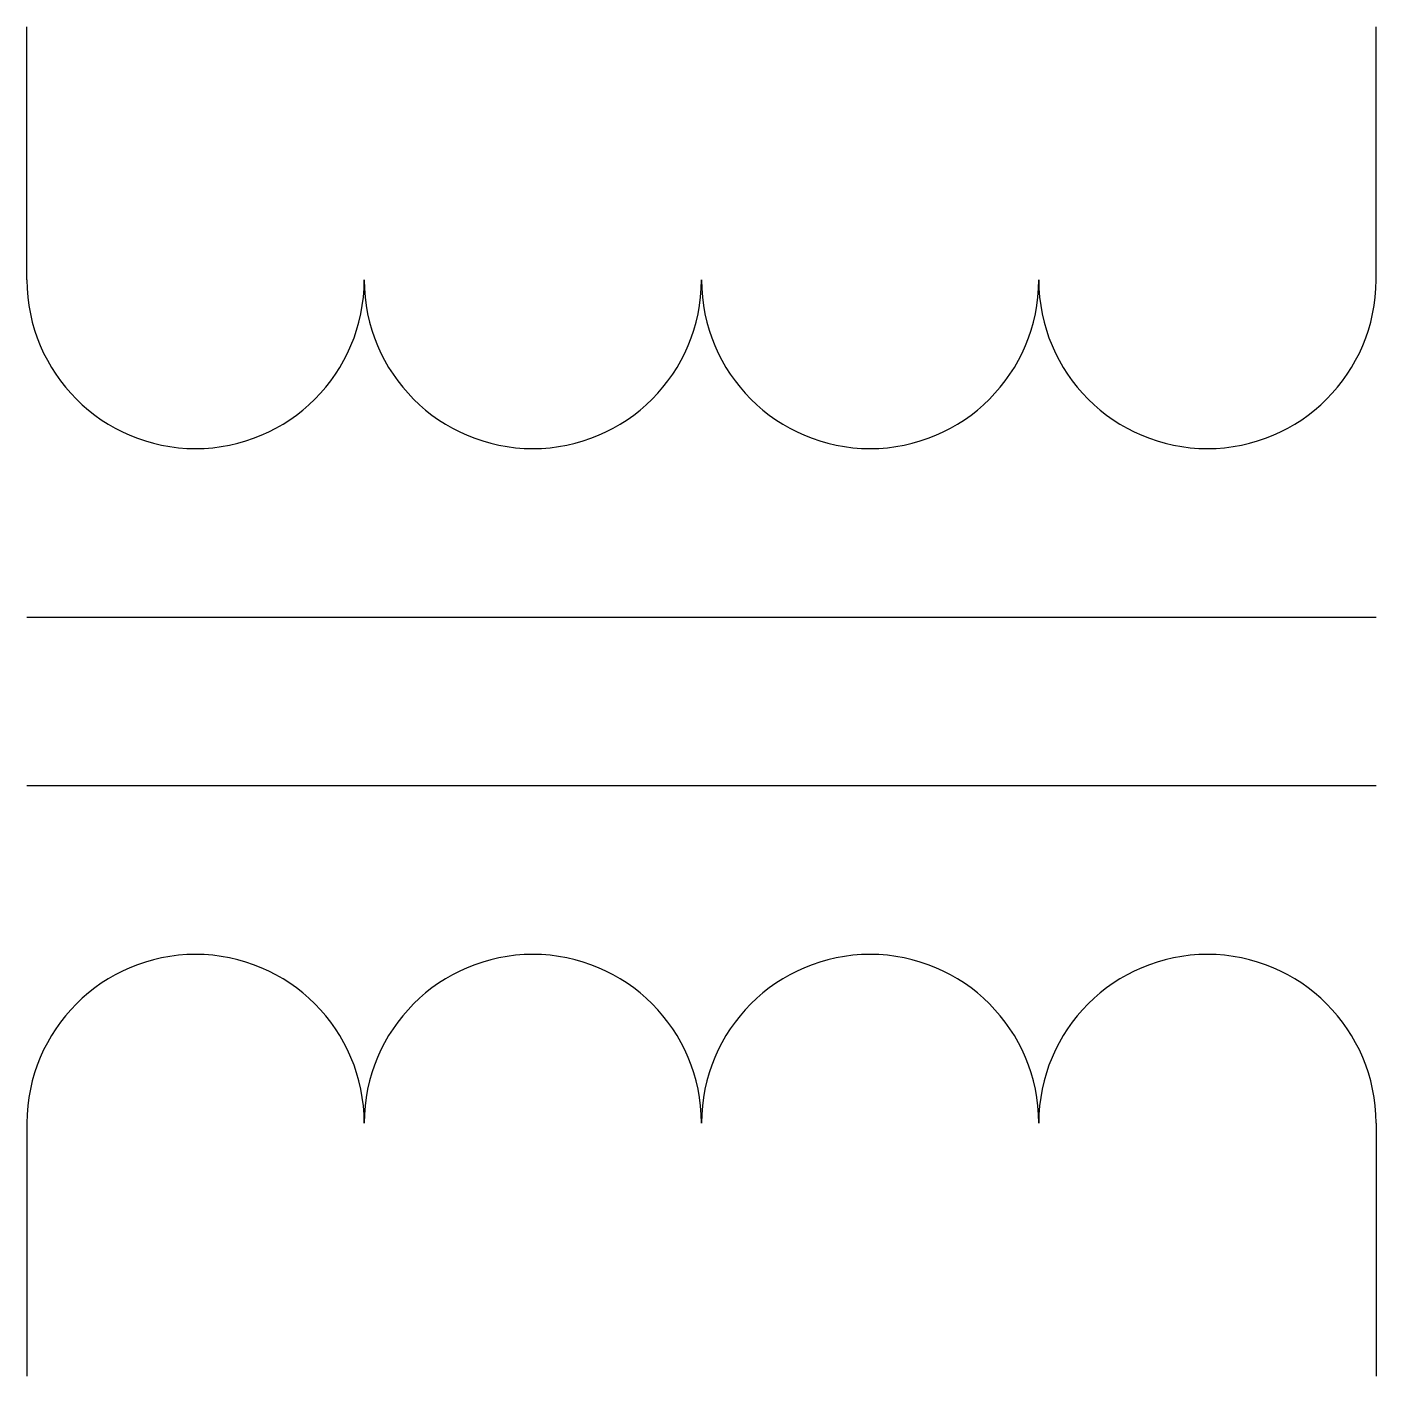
# Model space of a CAD drawing. Extents: x 0 to 0.5, y -0.5 to 0.
import ezdxf

# ---------------------------------------------------------------- set-up
doc = ezdxf.new("R2010")
doc.units = 0
doc.header["$MEASUREMENT"] = 0
doc.layers.get('0').update_dxf_attribs({"linetype": 'CONTINUOUS'})

msp = doc.modelspace()

# ---------------------------------------------------------------- linework, layer by layer
for p, q in [((0, -0.09375), (0, 0)), ((0.5, -0.09375), (0.5, 0)), ((0, -0.21875), (0.5, -0.21875)), ((0.5, -0.28125), (0, -0.28125)), ((0, -0.40625), (0, -0.5)), ((0.5, -0.40625), (0.5, -0.5))]:
    msp.add_line(p, q)
for centre, start, end in [((0.0625, -0.09375), 180, 0), ((0.1875, -0.09375), 180, 0), ((0.3125, -0.09375), 180, 0), ((0.4375, -0.09375), 180, 0), ((0.0625, -0.40625), 0, 180), ((0.1875, -0.40625), 0, 180), ((0.3125, -0.40625), 0, 180), ((0.4375, -0.40625), 0, 180)]:
    msp.add_arc(centre, 0.0625, start, end)

doc.saveas('drawing.dxf')
